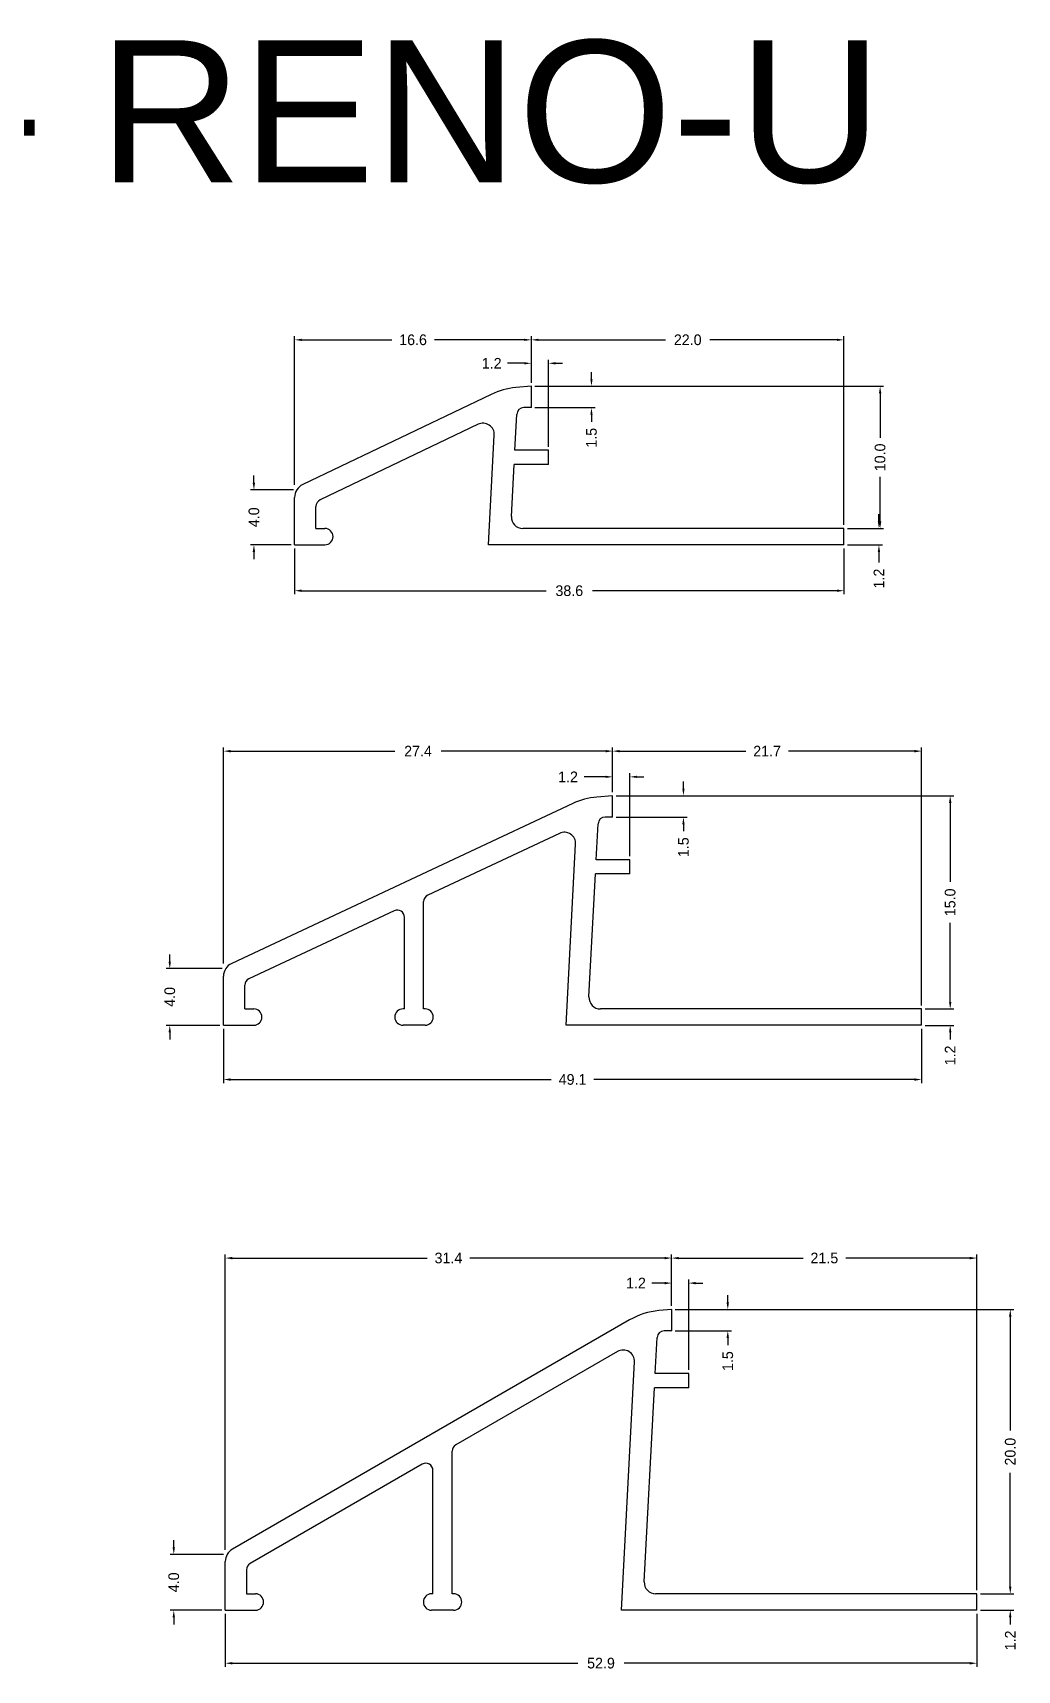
# Model space of a CAD drawing. Extents: x -11 to 128, y 38 to 154.
# Drawn here: x 58.7 to 128, y 38.5 to 153.7 of the extents above; entities that cross this region are included whole.
import ezdxf

# ---------------------------------------------------------------- set-up
doc = ezdxf.new("R2010")
doc.units = 0
doc.header["$MEASUREMENT"] = 0
for name, color, linetype in [('DETAIL', 7, 'CONTINUOUS'), ('SCHLUTER-RENO-U-100', 7, 'CONTINUOUS'), ('SCHLUTER-RENO-U-150', 7, 'CONTINUOUS'), ('SCHLUTER-RENO-U-200', 7, 'CONTINUOUS'), ('TEXT', 7, 'CONTINUOUS')]:
    doc.layers.add(name, color=color, linetype=linetype)
doc.styles.add('STYLE1', font='ARIAL.TTF')
doc.dimstyles.get("Standard").update_dxf_attribs({"dimtxt": 0.18, "dimasz": 0.18, "dimexe": 0.18, "dimexo": 0.0625, "dimgap": 0.09, "dimtad": 0, "dimtih": 1, "dimtoh": 1, "dimdec": 4, "dimzin": 0, "dimdsep": 46, "dimtxsty": 'Standard', "dimcen": 0.09, "dimadec": 0, "dimazin": 0, "dimtfac": 1, "dimtdec": 4, "dimtofl": 0, "dimtmove": 0, "dimatfit": 0, "dimfxl": 0, "dimtolj": 1, "dimtzin": 0, "dimarcsym": 0})

# ---------------------------------------------------------------- blocks, each defined once
blk = doc.blocks.new('*D5')
at = {"layer": 'DETAIL', "color": 0, "linetype": 'Continuous', "lineweight": -2}
for p, q in [((118.23, 119.31), (118.23, 119.81)), ((116.02, 118.81), (118.48, 118.81)), ((116.02, 117.66), (118.48, 117.66)), ((118.23, 117.16), (118.23, 116.41))]:
    blk.add_line(p, q, dxfattribs=at)
at = {"layer": 'DETAIL', "color": 0, "linetype": 'Continuous'}
for points in [[(118.15, 119.31), (118.31, 119.31), (118.23, 118.81)], [(118.15, 117.16), (118.31, 117.16), (118.23, 117.66)]]:
    blk.add_solid(points, dxfattribs=at)
at = {"layer": 'DETAIL', "color": 7, "linetype": 'Continuous', "insert": (118.23, 115.29), "char_height": 0.75, "attachment_point": 5, "rotation": 90}
blk.add_mtext('\\A1;1.2', dxfattribs=at)
blk = doc.blocks.new('*D6')
at = {"layer": 'DETAIL', "color": 0, "linetype": 'Continuous', "lineweight": -2}
for p, q in [((94.03, 128.81), (118.56, 128.81)), ((118.31, 128.31), (118.31, 125.19)), ((118.31, 119.31), (118.31, 122.44)), ((116.02, 118.81), (118.56, 118.81))]:
    blk.add_line(p, q, dxfattribs=at)
at = {"layer": 'DETAIL', "color": 0, "linetype": 'Continuous'}
for points in [[(118.23, 128.31), (118.4, 128.31), (118.31, 128.81)], [(118.23, 119.31), (118.4, 119.31), (118.31, 118.81)]]:
    blk.add_solid(points, dxfattribs=at)
at = {"layer": 'DETAIL', "color": 7, "linetype": 'Continuous', "insert": (118.31, 123.81), "char_height": 0.75, "attachment_point": 5, "rotation": 90}
blk.add_mtext('\\A1;10.0', dxfattribs=at)
blk = doc.blocks.new('*D7')
at = {"layer": 'DETAIL', "color": 0, "linetype": 'Continuous', "lineweight": -2}
for p, q in [((77.13, 117.41), (77.13, 114.18)), ((115.77, 117.41), (115.77, 114.18)), ((77.63, 114.43), (94.83, 114.43)), ((115.27, 114.43), (98.08, 114.43))]:
    blk.add_line(p, q, dxfattribs=at)
at = {"layer": 'DETAIL', "color": 0, "linetype": 'Continuous'}
for points in [[(77.63, 114.52), (77.63, 114.35), (77.13, 114.43)], [(115.27, 114.52), (115.27, 114.35), (115.77, 114.43)]]:
    blk.add_solid(points, dxfattribs=at)
at = {"layer": 'DETAIL', "color": 7, "linetype": 'Continuous', "insert": (96.45, 114.43), "char_height": 0.75, "attachment_point": 5}
blk.add_mtext('\\A1;38.6', dxfattribs=at)
blk = doc.blocks.new('*D8')
at = {"layer": 'DETAIL', "color": 0, "linetype": 'Continuous', "lineweight": -2}
for p, q in [((93.28, 130.43), (92.11, 130.43)), ((93.78, 129.06), (93.78, 130.68)), ((94.98, 124.56), (94.98, 130.68)), ((95.48, 130.43), (95.98, 130.43))]:
    blk.add_line(p, q, dxfattribs=at)
at = {"layer": 'DETAIL', "color": 0, "linetype": 'Continuous'}
for points in [[(93.28, 130.51), (93.28, 130.35), (93.78, 130.43)], [(95.48, 130.51), (95.48, 130.35), (94.98, 130.43)]]:
    blk.add_solid(points, dxfattribs=at)
at = {"layer": 'DETAIL', "color": 7, "linetype": 'Continuous', "insert": (90.99, 130.43), "char_height": 0.75, "attachment_point": 5}
blk.add_mtext('\\A1;1.2', dxfattribs=at)
blk = doc.blocks.new('*D9')
at = {"layer": 'DETAIL', "color": 0, "linetype": 'Continuous', "lineweight": -2}
for p, q in [((98.01, 129.31), (98.01, 129.81)), ((94.03, 128.81), (98.26, 128.81)), ((94.03, 127.31), (98.26, 127.31)), ((98.01, 126.81), (98.01, 126.31))]:
    blk.add_line(p, q, dxfattribs=at)
at = {"layer": 'DETAIL', "color": 0, "linetype": 'Continuous'}
for points in [[(97.93, 129.31), (98.09, 129.31), (98.01, 128.81)], [(97.93, 126.81), (98.09, 126.81), (98.01, 127.31)]]:
    blk.add_solid(points, dxfattribs=at)
at = {"layer": 'DETAIL', "color": 7, "linetype": 'Continuous', "insert": (98.01, 125.19), "char_height": 0.75, "attachment_point": 5, "rotation": 90}
blk.add_mtext('\\A1;1.5', dxfattribs=at)
blk = doc.blocks.new('*D15')
at = {"layer": 'DETAIL', "color": 0, "linetype": 'Continuous', "lineweight": -2}
for p, q in [((99.75, 100.01), (123.49, 100.01)), ((123.24, 99.51), (123.24, 93.95)), ((123.24, 85.51), (123.24, 91.08)), ((121.48, 85.01), (123.49, 85.01))]:
    blk.add_line(p, q, dxfattribs=at)
at = {"layer": 'DETAIL', "color": 0, "linetype": 'Continuous'}
for points in [[(123.16, 99.51), (123.33, 99.51), (123.24, 100.01)], [(123.16, 85.51), (123.33, 85.51), (123.24, 85.01)]]:
    blk.add_solid(points, dxfattribs=at)
at = {"layer": 'DETAIL', "color": 7, "linetype": 'Continuous', "insert": (123.24, 92.51), "char_height": 0.75, "attachment_point": 5, "rotation": 90}
blk.add_mtext('\\A1;15.0', dxfattribs=at)
blk = doc.blocks.new('*D16')
at = {"layer": 'DETAIL', "color": 0, "linetype": 'Continuous', "lineweight": -2}
for p, q in [((123.24, 85.51), (123.24, 86.01)), ((121.48, 85.01), (123.49, 85.01)), ((121.48, 83.86), (123.49, 83.86)), ((123.24, 83.36), (123.24, 82.86))]:
    blk.add_line(p, q, dxfattribs=at)
at = {"layer": 'DETAIL', "color": 0, "linetype": 'Continuous'}
for points in [[(123.16, 85.51), (123.33, 85.51), (123.24, 85.01)], [(123.16, 83.36), (123.33, 83.36), (123.24, 83.86)]]:
    blk.add_solid(points, dxfattribs=at)
at = {"layer": 'DETAIL', "color": 7, "linetype": 'Continuous', "insert": (123.24, 81.74), "char_height": 0.75, "attachment_point": 5, "rotation": 90}
blk.add_mtext('\\A1;1.2', dxfattribs=at)
blk = doc.blocks.new('*D17')
at = {"layer": 'DETAIL', "color": 0, "linetype": 'Continuous', "lineweight": -2}
for p, q in [((72.13, 83.61), (72.13, 79.8)), ((121.23, 83.61), (121.23, 79.8)), ((72.63, 80.05), (95.18, 80.05)), ((120.73, 80.05), (98.18, 80.05))]:
    blk.add_line(p, q, dxfattribs=at)
at = {"layer": 'DETAIL', "color": 0, "linetype": 'Continuous'}
for points in [[(72.63, 80.13), (72.63, 79.96), (72.13, 80.05)], [(120.73, 80.13), (120.73, 79.96), (121.23, 80.05)]]:
    blk.add_solid(points, dxfattribs=at)
at = {"layer": 'DETAIL', "color": 7, "linetype": 'Continuous', "insert": (96.68, 80.05), "char_height": 0.75, "attachment_point": 5}
blk.add_mtext('\\A1;49.1', dxfattribs=at)
blk = doc.blocks.new('*D18')
at = {"layer": 'DETAIL', "color": 0, "linetype": 'Continuous', "lineweight": -2}
for p, q in [((99.5, 100.26), (99.5, 101.59)), ((100.7, 95.76), (100.7, 101.59)), ((99, 101.34), (97.49, 101.34)), ((101.2, 101.34), (101.7, 101.34))]:
    blk.add_line(p, q, dxfattribs=at)
at = {"layer": 'DETAIL', "color": 0, "linetype": 'Continuous'}
for points in [[(99, 101.42), (99, 101.26), (99.5, 101.34)], [(101.2, 101.42), (101.2, 101.26), (100.7, 101.34)]]:
    blk.add_solid(points, dxfattribs=at)
at = {"layer": 'DETAIL', "color": 7, "linetype": 'Continuous', "insert": (96.36, 101.34), "char_height": 0.75, "attachment_point": 5}
blk.add_mtext('\\A1;1.2', dxfattribs=at)
blk = doc.blocks.new('*D19')
at = {"layer": 'DETAIL', "color": 0, "linetype": 'Continuous', "lineweight": -2}
for p, q in [((104.48, 100.51), (104.48, 101.01)), ((99.75, 100.01), (104.73, 100.01)), ((99.75, 98.51), (104.73, 98.51)), ((104.48, 98.01), (104.48, 97.51))]:
    blk.add_line(p, q, dxfattribs=at)
at = {"layer": 'DETAIL', "color": 0, "linetype": 'Continuous'}
for points in [[(104.4, 100.51), (104.56, 100.51), (104.48, 100.01)], [(104.4, 98.01), (104.56, 98.01), (104.48, 98.51)]]:
    blk.add_solid(points, dxfattribs=at)
at = {"layer": 'DETAIL', "color": 7, "linetype": 'Continuous', "insert": (104.48, 96.39), "char_height": 0.75, "attachment_point": 5, "rotation": 90}
blk.add_mtext('\\A1;1.5', dxfattribs=at)
blk = doc.blocks.new('*D25')
at = {"layer": 'DETAIL', "color": 0, "linetype": 'Continuous', "lineweight": -2}
for p, q in [((72.25, 42.47), (72.25, 38.74)), ((125.12, 42.47), (125.12, 38.74)), ((72.75, 38.99), (97.06, 38.99)), ((124.62, 38.99), (100.31, 38.99))]:
    blk.add_line(p, q, dxfattribs=at)
at = {"layer": 'DETAIL', "color": 0, "linetype": 'Continuous'}
for points in [[(72.75, 39.07), (72.75, 38.9), (72.25, 38.99)], [(124.62, 39.07), (124.62, 38.9), (125.12, 38.99)]]:
    blk.add_solid(points, dxfattribs=at)
at = {"layer": 'DETAIL', "color": 7, "linetype": 'Continuous', "insert": (98.68, 38.99), "char_height": 0.75, "attachment_point": 5}
blk.add_mtext('\\A1;52.9', dxfattribs=at)
blk = doc.blocks.new('*D26')
at = {"layer": 'DETAIL', "color": 0, "linetype": 'Continuous', "lineweight": -2}
for p, q in [((103.9, 63.87), (127.72, 63.87)), ((127.47, 63.37), (127.47, 55.37)), ((127.47, 44.37), (127.47, 52.37)), ((125.37, 43.87), (127.72, 43.87))]:
    blk.add_line(p, q, dxfattribs=at)
at = {"layer": 'DETAIL', "color": 0, "linetype": 'Continuous'}
for points in [[(127.38, 63.37), (127.55, 63.37), (127.47, 63.87)], [(127.38, 44.37), (127.55, 44.37), (127.47, 43.87)]]:
    blk.add_solid(points, dxfattribs=at)
at = {"layer": 'DETAIL', "color": 7, "linetype": 'Continuous', "insert": (127.47, 53.87), "char_height": 0.75, "attachment_point": 5, "rotation": 90}
blk.add_mtext('\\A1;20.0', dxfattribs=at)
blk = doc.blocks.new('*D27')
at = {"layer": 'DETAIL', "color": 0, "linetype": 'Continuous', "lineweight": -2}
for p, q in [((125.37, 43.87), (127.72, 43.87)), ((127.47, 44.37), (127.47, 44.87)), ((125.37, 42.72), (127.72, 42.72)), ((127.47, 42.22), (127.47, 41.72))]:
    blk.add_line(p, q, dxfattribs=at)
at = {"layer": 'DETAIL', "color": 0, "linetype": 'Continuous'}
for points in [[(127.38, 44.37), (127.55, 44.37), (127.47, 43.87)], [(127.38, 42.22), (127.55, 42.22), (127.47, 42.72)]]:
    blk.add_solid(points, dxfattribs=at)
at = {"layer": 'DETAIL', "color": 7, "linetype": 'Continuous', "insert": (127.47, 40.59), "char_height": 0.75, "attachment_point": 5, "rotation": 90}
blk.add_mtext('\\A1;1.2', dxfattribs=at)
blk = doc.blocks.new('*D28')
at = {"layer": 'DETAIL', "color": 0, "linetype": 'Continuous', "lineweight": -2}
for p, q in [((107.6, 64.37), (107.6, 64.87)), ((103.9, 63.87), (107.85, 63.87)), ((103.9, 62.37), (107.85, 62.37)), ((107.6, 61.87), (107.6, 61.37))]:
    blk.add_line(p, q, dxfattribs=at)
at = {"layer": 'DETAIL', "color": 0, "linetype": 'Continuous'}
for points in [[(107.51, 64.37), (107.68, 64.37), (107.6, 63.87)], [(107.51, 61.87), (107.68, 61.87), (107.6, 62.37)]]:
    blk.add_solid(points, dxfattribs=at)
at = {"layer": 'DETAIL', "color": 7, "linetype": 'Continuous', "insert": (107.6, 60.24), "char_height": 0.75, "attachment_point": 5, "rotation": 90}
blk.add_mtext('\\A1;1.5', dxfattribs=at)
blk = doc.blocks.new('*D29')
at = {"layer": 'DETAIL', "color": 0, "linetype": 'Continuous', "lineweight": -2}
for p, q in [((103.15, 65.73), (102.26, 65.73)), ((103.65, 64.12), (103.65, 65.98)), ((104.85, 59.62), (104.85, 65.98)), ((105.35, 65.73), (105.85, 65.73))]:
    blk.add_line(p, q, dxfattribs=at)
at = {"layer": 'DETAIL', "color": 0, "linetype": 'Continuous'}
for points in [[(103.15, 65.81), (103.15, 65.64), (103.65, 65.73)], [(105.35, 65.81), (105.35, 65.64), (104.85, 65.73)]]:
    blk.add_solid(points, dxfattribs=at)
at = {"layer": 'DETAIL', "color": 7, "linetype": 'Continuous', "insert": (101.14, 65.73), "char_height": 0.75, "attachment_point": 5}
blk.add_mtext('\\A1;1.2', dxfattribs=at)
blk = doc.blocks.new('*D31')
at = {"layer": 'DETAIL', "color": 0, "linetype": 'Continuous', "lineweight": -2}
for p, q in [((77.13, 121.87), (77.13, 132.33)), ((77.63, 132.08), (83.96, 132.08)), ((93.28, 132.08), (86.96, 132.08)), ((93.78, 129.06), (93.78, 132.33))]:
    blk.add_line(p, q, dxfattribs=at)
at = {"layer": 'DETAIL', "color": 0, "linetype": 'Continuous'}
for points in [[(77.63, 132.16), (77.63, 132), (77.13, 132.08)], [(93.28, 132.16), (93.28, 132), (93.78, 132.08)]]:
    blk.add_solid(points, dxfattribs=at)
at = {"layer": 'DETAIL', "color": 7, "linetype": 'Continuous', "insert": (85.46, 132.08), "char_height": 0.75, "attachment_point": 5}
blk.add_mtext('\\A1;16.6', dxfattribs=at)
blk = doc.blocks.new('*D33')
at = {"layer": 'DETAIL', "color": 0, "linetype": 'Continuous', "lineweight": -2}
for p, q in [((72.13, 88.2), (72.13, 103.4)), ((72.63, 103.15), (84.19, 103.15)), ((99, 103.15), (87.44, 103.15)), ((99.5, 100.26), (99.5, 103.4))]:
    blk.add_line(p, q, dxfattribs=at)
at = {"layer": 'DETAIL', "color": 0, "linetype": 'Continuous'}
for points in [[(72.63, 103.23), (72.63, 103.06), (72.13, 103.15)], [(99, 103.23), (99, 103.06), (99.5, 103.15)]]:
    blk.add_solid(points, dxfattribs=at)
at = {"layer": 'DETAIL', "color": 7, "linetype": 'Continuous', "insert": (85.81, 103.15), "char_height": 0.75, "attachment_point": 5}
blk.add_mtext('\\A1;27.4', dxfattribs=at)
blk = doc.blocks.new('*D35')
at = {"layer": 'DETAIL', "color": 0, "linetype": 'Continuous', "lineweight": -2}
for p, q in [((72.25, 46.97), (72.25, 67.74)), ((72.75, 67.49), (86.45, 67.49)), ((103.15, 67.49), (89.45, 67.49)), ((103.65, 64.12), (103.65, 67.74))]:
    blk.add_line(p, q, dxfattribs=at)
at = {"layer": 'DETAIL', "color": 0, "linetype": 'Continuous'}
for points in [[(72.75, 67.57), (72.75, 67.4), (72.25, 67.49)], [(103.15, 67.57), (103.15, 67.4), (103.65, 67.49)]]:
    blk.add_solid(points, dxfattribs=at)
at = {"layer": 'DETAIL', "color": 7, "linetype": 'Continuous', "insert": (87.95, 67.49), "char_height": 0.75, "attachment_point": 5}
blk.add_mtext('\\A1;31.4', dxfattribs=at)
blk = doc.blocks.new('*D38')
at = {"layer": 'TEXT', "color": 0, "linetype": 'Continuous', "lineweight": -2}
for p, q in [((93.78, 129.06), (93.78, 132.33)), ((94.28, 132.08), (103.21, 132.08)), ((115.27, 132.08), (106.34, 132.08)), ((115.77, 119.06), (115.77, 132.33))]:
    blk.add_line(p, q, dxfattribs=at)
at = {"layer": 'TEXT', "color": 0, "linetype": 'Continuous'}
for points in [[(94.28, 132.16), (94.28, 132), (93.78, 132.08)], [(115.27, 132.16), (115.27, 132), (115.77, 132.08)]]:
    blk.add_solid(points, dxfattribs=at)
at = {"layer": 'TEXT', "color": 7, "linetype": 'Continuous', "insert": (104.78, 132.08), "char_height": 0.75, "attachment_point": 5}
blk.add_mtext('\\A1;22.0', dxfattribs=at)
blk = doc.blocks.new('*D39')
at = {"layer": 'TEXT', "color": 0, "linetype": 'Continuous', "lineweight": -2}
for p, q in [((74.27, 122.03), (74.27, 122.53)), ((77.04, 121.53), (74.02, 121.53)), ((76.88, 117.66), (74.02, 117.66)), ((74.27, 117.16), (74.27, 116.66))]:
    blk.add_line(p, q, dxfattribs=at)
at = {"layer": 'TEXT', "color": 0, "linetype": 'Continuous'}
for points in [[(74.18, 122.03), (74.35, 122.03), (74.27, 121.53)], [(74.18, 117.16), (74.35, 117.16), (74.27, 117.66)]]:
    blk.add_solid(points, dxfattribs=at)
at = {"layer": 'TEXT', "color": 7, "linetype": 'Continuous', "insert": (74.27, 119.6), "char_height": 0.75, "attachment_point": 5, "rotation": 90}
blk.add_mtext('\\A1;4.0', dxfattribs=at)
blk = doc.blocks.new('*D42')
at = {"layer": 'TEXT', "color": 0, "linetype": 'Continuous', "lineweight": -2}
for p, q in [((99.5, 100.26), (99.5, 103.4)), ((100, 103.15), (108.86, 103.15)), ((120.73, 103.15), (111.86, 103.15)), ((121.23, 85.26), (121.23, 103.4))]:
    blk.add_line(p, q, dxfattribs=at)
at = {"layer": 'TEXT', "color": 0, "linetype": 'Continuous'}
for points in [[(100, 103.23), (100, 103.06), (99.5, 103.15)], [(120.73, 103.23), (120.73, 103.06), (121.23, 103.15)]]:
    blk.add_solid(points, dxfattribs=at)
at = {"layer": 'TEXT', "color": 7, "linetype": 'Continuous', "insert": (110.36, 103.15), "char_height": 0.75, "attachment_point": 5}
blk.add_mtext('\\A1;21.7', dxfattribs=at)
blk = doc.blocks.new('*D43')
at = {"layer": 'TEXT', "color": 0, "linetype": 'Continuous', "lineweight": -2}
for p, q in [((68.35, 88.35), (68.35, 88.85)), ((72.03, 87.85), (68.1, 87.85)), ((71.88, 83.86), (68.1, 83.86)), ((68.35, 83.36), (68.35, 82.86))]:
    blk.add_line(p, q, dxfattribs=at)
at = {"layer": 'TEXT', "color": 0, "linetype": 'Continuous'}
for points in [[(68.26, 88.35), (68.43, 88.35), (68.35, 87.85)], [(68.26, 83.36), (68.43, 83.36), (68.35, 83.86)]]:
    blk.add_solid(points, dxfattribs=at)
at = {"layer": 'TEXT', "color": 7, "linetype": 'Continuous', "insert": (68.35, 85.86), "char_height": 0.75, "attachment_point": 5, "rotation": 90}
blk.add_mtext('\\A1;4.0', dxfattribs=at)
blk = doc.blocks.new('*D46')
at = {"layer": 'TEXT', "color": 0, "linetype": 'Continuous', "lineweight": -2}
for p, q in [((103.65, 64.12), (103.65, 67.74)), ((104.15, 67.49), (112.89, 67.49)), ((124.62, 67.49), (115.89, 67.49)), ((125.12, 44.12), (125.12, 67.74))]:
    blk.add_line(p, q, dxfattribs=at)
at = {"layer": 'TEXT', "color": 0, "linetype": 'Continuous'}
for points in [[(104.15, 67.57), (104.15, 67.4), (103.65, 67.49)], [(124.62, 67.57), (124.62, 67.4), (125.12, 67.49)]]:
    blk.add_solid(points, dxfattribs=at)
at = {"layer": 'TEXT', "color": 7, "linetype": 'Continuous', "insert": (114.39, 67.49), "char_height": 0.75, "attachment_point": 5}
blk.add_mtext('\\A1;21.5', dxfattribs=at)
blk = doc.blocks.new('*D47')
at = {"layer": 'TEXT', "color": 0, "linetype": 'Continuous', "lineweight": -2}
for p, q in [((68.63, 47.14), (68.63, 47.64)), ((72.13, 46.64), (68.38, 46.64)), ((72, 42.72), (68.38, 42.72)), ((68.63, 42.22), (68.63, 41.72))]:
    blk.add_line(p, q, dxfattribs=at)
at = {"layer": 'TEXT', "color": 0, "linetype": 'Continuous'}
for points in [[(68.55, 47.14), (68.71, 47.14), (68.63, 46.64)], [(68.55, 42.22), (68.71, 42.22), (68.63, 42.72)]]:
    blk.add_solid(points, dxfattribs=at)
at = {"layer": 'TEXT', "color": 7, "linetype": 'Continuous', "insert": (68.63, 44.68), "char_height": 0.75, "attachment_point": 5, "rotation": 90}
blk.add_mtext('\\A1;4.0', dxfattribs=at)

msp = doc.modelspace()

# ---------------------------------------------------------------- linework, layer by layer
at = {"layer": 'SCHLUTER-RENO-U-100', "color": 7, "linetype": 'Continuous'}
for p, q in [((90.96184, 128.24636), (77.69979, 121.89624)), ((93.78082, 128.81349), (92.68539, 128.71765)), ((93.78082, 127.31349), (93.78082, 128.81349)), ((92.62222, 124.31349), (92.75461, 126.83965)), ((93.78082, 127.31349), (93.25393, 127.31349)), ((90.03136, 126.13775), (78.91572, 120.81536)), ((90.77165, 117.66349), (91.17576, 125.37433)), ((92.3781, 119.65535), (92.56981, 123.31349)), ((94.98082, 123.31349), (92.56981, 123.31349)), ((94.98082, 124.31349), (92.62222, 124.31349)), ((94.98082, 123.31349), (94.98082, 124.31349)), ((77.13165, 117.66349), (77.13165, 120.9943)), ((78.63165, 118.81349), (78.63165, 120.3644)), ((78.63165, 118.81349), (79.25665, 118.81349)), ((115.77165, 118.81349), (93.177, 118.81349)), ((115.77165, 117.66349), (115.77165, 118.81349)), ((77.13165, 117.66349), (79.25665, 117.66349)), ((115.77165, 117.66349), (90.77165, 117.66349))]:
    msp.add_line(p, q, dxfattribs=at)
for centre, radius, start, end in [((93.12116, 123.73667), 5, 95, 115.5860023), ((93.25393, 126.81349), 0.5, 90, 177), ((90.37686, 125.4162), 0.8, 357, 115.5860023), ((78.13165, 120.9943), 1, 115.5860023, 180), ((79.13165, 120.3644), 0.5, 115.5860023, 180), ((79.25665, 118.23849), 0.575, 0, 90), ((93.177, 119.61349), 0.8, 177, 270), ((79.25665, 118.23849), 0.575, 270, 0)]:
    msp.add_arc(centre, radius, start, end, dxfattribs=at)
at = {"layer": 'SCHLUTER-RENO-U-150', "color": 7, "linetype": 'Continuous'}
for p, q in [((96.69653, 99.46228), (72.70383, 88.21652)), ((99.49944, 100.01359), (98.3828, 99.9159)), ((99.49944, 98.51359), (99.49944, 100.01359)), ((98.34085, 95.51359), (98.47324, 98.03976)), ((99.49944, 98.51359), (98.97255, 98.51359)), ((95.75725, 97.36542), (86.49105, 93.02221)), ((96.22824, 83.86359), (96.89568, 96.59918)), ((97.83469, 85.85546), (98.28844, 94.51359)), ((100.69944, 94.51359), (98.28844, 94.51359)), ((100.69944, 95.51359), (98.34085, 95.51359)), ((100.69944, 94.51359), (100.69944, 95.51359)), ((86.20326, 85.01359), (86.20326, 92.56948)), ((84.14105, 91.92073), (73.91603, 87.1281)), ((84.85326, 85.01359), (84.85326, 91.46799)), ((72.12824, 83.86359), (72.12824, 87.31105)), ((73.62824, 85.01359), (73.62824, 86.67537)), ((73.62824, 85.01359), (74.25324, 85.01359)), ((84.85326, 85.01359), (84.75326, 85.01359)), ((86.30326, 85.01359), (86.20326, 85.01359)), ((121.22824, 85.01359), (98.63359, 85.01359)), ((121.22824, 83.86359), (121.22824, 85.01359)), ((72.12824, 83.86359), (74.25324, 83.86359)), ((86.30326, 83.86359), (84.75326, 83.86359)), ((121.22824, 83.86359), (96.22824, 83.86359))]:
    msp.add_line(p, q, dxfattribs=at)
for centre, radius, start, end in [((98.81858, 94.93492), 5, 95, 115.1132245), ((98.97255, 98.01359), 0.5, 90, 177), ((96.09678, 96.64105), 0.8, 357, 115.1132245), ((86.70326, 92.56948), 0.5, 115.1132245, 180), ((84.35326, 91.46799), 0.5, 0, 115.1132245), ((73.12824, 87.31105), 1, 115.1132245, 180), ((74.12824, 86.67537), 0.5, 115.1132245, 180), ((98.63359, 85.81359), 0.8, 177, 270), ((74.25324, 84.43859), 0.575, 360, 90), ((74.25324, 84.43859), 0.575, 270, 360), ((84.75326, 84.43859), 0.575, 90, 180), ((84.75326, 84.43859), 0.575, 180, 270), ((86.30326, 84.43859), 0.575, 360, 90), ((86.30326, 84.43859), 0.575, 270, 360)]:
    msp.add_arc(centre, radius, start, end, dxfattribs=at)
at = {"layer": 'SCHLUTER-RENO-U-200', "color": 7, "linetype": 'Continuous'}
for p, q in [((103.65191, 63.86977), (102.75616, 63.79141)), ((103.65191, 62.36977), (103.65191, 63.86977)), ((100.69194, 63.14056), (72.7503, 47.00845)), ((103.65191, 62.36977), (103.12502, 62.36977)), ((102.49331, 59.36977), (102.6257, 61.89594)), ((99.83475, 60.91361), (88.4595, 54.34611)), ((100.11866, 42.71977), (101.03366, 60.17892)), ((104.85191, 59.36977), (102.49331, 59.36977)), ((104.85191, 58.36977), (104.85191, 59.36977)), ((101.72511, 44.71164), (102.4409, 58.36977)), ((104.85191, 58.36977), (102.4409, 58.36977)), ((86.1095, 52.98934), (74.0003, 45.99809)), ((88.2095, 43.86977), (88.2095, 53.9131)), ((86.8595, 43.86977), (86.8595, 52.55632)), ((72.2503, 42.71977), (72.2503, 46.14242)), ((73.7503, 45.56507), (73.7503, 43.86977)), ((73.7503, 43.86977), (74.3753, 43.86977)), ((86.8595, 43.86977), (86.7595, 43.86977)), ((88.3095, 43.86977), (88.2095, 43.86977)), ((125.11868, 43.86977), (102.52401, 43.86977)), ((125.11868, 42.71977), (125.11868, 43.86977)), ((72.2503, 42.71977), (74.3753, 42.71977)), ((88.3095, 42.71977), (86.7595, 42.71977)), ((125.11868, 42.71977), (100.11866, 42.71977))]:
    msp.add_line(p, q, dxfattribs=at)
for centre, radius, start, end in [((103.19194, 58.81043), 5, 95, 120), ((103.12502, 61.86977), 0.5, 90, 177), ((100.23475, 60.22079), 0.8, 357, 120), ((88.7095, 53.9131), 0.5, 120, 180), ((86.3595, 52.55632), 0.5, 360, 120), ((73.2503, 46.14242), 1, 120, 180), ((74.2503, 45.56507), 0.5, 120, 180), ((74.3753, 43.29477), 0.575, 360, 90), ((86.7595, 43.29477), 0.575, 90, 180), ((88.3095, 43.29477), 0.575, 360, 90), ((102.52401, 44.66977), 0.8, 177, 270), ((74.3753, 43.29477), 0.575, 270, 360), ((86.7595, 43.29477), 0.575, 180, 270), ((88.3095, 43.29477), 0.575, 270, 360)]:
    msp.add_arc(centre, radius, start, end, dxfattribs=at)

# ---------------------------------------------------------------- texts
at = {"layer": 'TEXT', "color": 7, "linetype": 'Continuous', "style": 'STYLE1'}
msp.add_text('Schluter  - RENO-U', height=10, dxfattribs=at).set_placement((-4.19438, 143.14965))

# ---------------------------------------------------------------- dimensions: what is measured, and where the dimension line sits
at = {"layer": 'DETAIL', "color": 7, "linetype": 'Continuous'}
for base, p1, p2, text, override, picture, middle in [((77.13165, 132.0805), (93.78082, 128.81349), (77.13165, 121.6242), '16.6', {"dimtxt": 0.75, "dimasz": 0.5, "dimexe": 0.25, "dimexo": 0.25, "dimgap": 0.5, "dimtih": 0, "dimtoh": 0, "dimdec": 2, "dimzin": 8, "dimclrt": 7, "dimatfit": 3}, '*D31', (85.45623, 132.0805)), ((77.13165, 114.43268), (115.77165, 117.66349), (77.13165, 117.66349), '38.6', {"dimtxt": 0.75, "dimasz": 0.5, "dimexe": 0.25, "dimexo": 0.25, "dimgap": 0.5, "dimtih": 0, "dimtoh": 0, "dimzin": 8, "dimclrt": 7, "dimatfit": 3}, '*D7', (96.45165, 114.43268)), ((72.12824, 103.14722), (99.49944, 100.01359), (72.12824, 87.94673), '27.4', {"dimtxt": 0.75, "dimasz": 0.5, "dimexe": 0.25, "dimexo": 0.25, "dimgap": 0.5, "dimtih": 0, "dimtoh": 0, "dimdec": 2, "dimzin": 8, "dimclrt": 7, "dimatfit": 3}, '*D33', (85.81384, 103.14722)), ((125.11868, 38.98651), (72.2503, 42.71977), (125.11868, 42.71977), '52.9', {"dimtxt": 0.75, "dimasz": 0.5, "dimexe": 0.25, "dimexo": 0.25, "dimgap": 0.5, "dimtih": 0, "dimtoh": 0, "dimdec": 2, "dimzin": 8, "dimclrt": 7, "dimatfit": 3}, '*D25', (98.68449, 38.98651))]:
    dim = msp.add_linear_dim(base=base, p1=p1, p2=p2, text=text, dimstyle='Standard', override=override, dxfattribs=at)
    dim.commit()
    dim.dimension.update_dxf_attribs({"geometry": picture, "text_midpoint": middle})
for base, p1, p2, picture, middle in [((94.98082, 130.43094), (93.78082, 128.81349), (94.98082, 124.31349), '*D8', (90.98933, 130.43094)), ((100.69944, 101.34103), (99.49944, 100.01359), (100.69944, 95.51359), '*D18', (96.36445, 101.34103)), ((104.85191, 65.72643), (103.65191, 63.86977), (104.85191, 59.36977), '*D29', (101.13769, 65.72643))]:
    dim = msp.add_linear_dim(base=base, p1=p1, p2=p2, dimstyle='Standard', override={"dimtxt": 0.75, "dimasz": 0.5, "dimexe": 0.25, "dimexo": 0.25, "dimgap": 0.5, "dimtih": 0, "dimtoh": 0, "dimzin": 8, "dimclrt": 7, "dimatfit": 3}, dxfattribs=at)
    dim.commit()
    dim.dimension.update_dxf_attribs({"geometry": picture, "text_midpoint": middle, "dimtype": 160})
for base, p1, p2, picture, middle in [((98.01088, 128.81349), (93.78082, 127.31349), (93.78082, 128.81349), '*D9', (98.01088, 125.18849)), ((104.48091, 100.01359), (99.49944, 98.51359), (99.49944, 100.01359), '*D19', (104.48091, 96.38859)), ((107.59556, 63.86977), (103.65191, 62.36977), (103.65191, 63.86977), '*D28', (107.59556, 60.24477))]:
    dim = msp.add_linear_dim(base=base, p1=p1, p2=p2, angle=90, dimstyle='Standard', override={"dimtxt": 0.75, "dimasz": 0.5, "dimexe": 0.25, "dimexo": 0.25, "dimgap": 0.5, "dimtih": 0, "dimtoh": 0, "dimzin": 8, "dimclrt": 7, "dimatfit": 3}, dxfattribs=at)
    dim.commit()
    dim.dimension.update_dxf_attribs({"geometry": picture, "text_midpoint": middle, "dimtype": 160})
for base, p1, p2, text, picture, middle in [((118.31398, 118.81349), (93.78082, 128.81349), (115.77165, 118.81349), '10.0', '*D6', (118.31398, 123.81349)), ((123.24285, 100.01359), (121.22824, 85.01359), (99.49944, 100.01359), '15.0', '*D15', (123.24285, 92.51359)), ((123.24285, 83.86359), (121.22824, 85.01359), (121.22824, 83.86359), '1.2', '*D16', (123.24285, 81.73859)), ((127.4664, 63.86977), (125.11868, 43.86977), (103.65191, 63.86977), '20.0', '*D26', (127.4664, 53.86977)), ((127.4664, 42.71977), (125.11868, 43.86977), (125.11868, 42.71977), '1.2', '*D27', (127.4664, 40.59477))]:
    dim = msp.add_linear_dim(base=base, p1=p1, p2=p2, angle=90, text=text, dimstyle='Standard', override={"dimtxt": 0.75, "dimasz": 0.5, "dimexe": 0.25, "dimexo": 0.25, "dimgap": 0.5, "dimtih": 0, "dimtoh": 0, "dimzin": 8, "dimclrt": 7, "dimatfit": 3}, dxfattribs=at)
    dim.commit()
    dim.dimension.update_dxf_attribs({"geometry": picture, "text_midpoint": middle})
dim = msp.add_linear_dim(base=(118.23065, 118.81349), p1=(115.77165, 117.66349), p2=(115.77165, 118.81349), angle=90, text='1.2', dimstyle='Standard', override={"dimtxt": 0.75, "dimasz": 0.5, "dimexe": 0.25, "dimexo": 0.25, "dimgap": 0.5, "dimtih": 0, "dimtoh": 0, "dimzin": 8, "dimclrt": 7, "dimatfit": 3}, dxfattribs=at)
dim.commit()
dim.dimension.update_dxf_attribs({"geometry": '*D5', "text_midpoint": (118.23065, 115.28849), "dimtype": 160})
for base, p1, p2, override, picture, middle in [((121.22824, 80.047), (72.12824, 83.86359), (121.22824, 83.86359), {"dimtxt": 0.75, "dimasz": 0.5, "dimexe": 0.25, "dimexo": 0.25, "dimgap": 0.5, "dimtih": 0, "dimtoh": 0, "dimzin": 8, "dimclrt": 7, "dimatfit": 3}, '*D17', (96.67824, 80.047)), ((72.2503, 67.48752), (103.65191, 63.86977), (72.2503, 46.71977), {"dimtxt": 0.75, "dimasz": 0.5, "dimexe": 0.25, "dimexo": 0.25, "dimgap": 0.5, "dimtih": 0, "dimtoh": 0, "dimdec": 2, "dimzin": 8, "dimclrt": 7, "dimatfit": 3}, '*D35', (87.9511, 67.48752))]:
    dim = msp.add_linear_dim(base=base, p1=p1, p2=p2, dimstyle='Standard', override=override, dxfattribs=at)
    dim.commit()
    dim.dimension.update_dxf_attribs({"geometry": picture, "text_midpoint": middle})
at = {"layer": 'TEXT', "color": 7, "linetype": 'Continuous'}
for base, p1, p2, text, picture, middle in [((93.78082, 132.0805), (115.77165, 118.81349), (93.78082, 128.81349), '22.0', '*D38', (104.77623, 132.0805)), ((99.49944, 103.14722), (121.22824, 85.01359), (99.49944, 100.01359), '21.7', '*D42', (110.36384, 103.14722)), ((103.65191, 67.48752), (125.11868, 43.86977), (103.65191, 63.86977), '21.5', '*D46', (114.38529, 67.48752))]:
    dim = msp.add_linear_dim(base=base, p1=p1, p2=p2, text=text, dimstyle='Standard', override={"dimtxt": 0.75, "dimasz": 0.5, "dimexe": 0.25, "dimexo": 0.25, "dimgap": 0.5, "dimtih": 0, "dimtoh": 0, "dimdec": 2, "dimzin": 8, "dimclrt": 7, "dimatfit": 3}, dxfattribs=at)
    dim.commit()
    dim.dimension.update_dxf_attribs({"geometry": picture, "text_midpoint": middle})
for base, p1, p2, picture, middle in [((74.26683, 121.52728), (77.13165, 117.66349), (77.28552, 121.52728), '*D39', (74.26683, 119.59538)), ((68.34502, 87.84752), (72.12824, 83.86359), (72.28432, 87.84752), '*D43', (68.34502, 85.85555)), ((68.62837, 46.64242), (72.2503, 42.71977), (72.38428, 46.64242), '*D47', (68.62837, 44.6811))]:
    dim = msp.add_linear_dim(base=base, p1=p1, p2=p2, angle=90, text='4.0', dimstyle='Standard', override={"dimtxt": 0.75, "dimasz": 0.5, "dimexe": 0.25, "dimexo": 0.25, "dimgap": 0.5, "dimtih": 0, "dimtoh": 0, "dimdec": 2, "dimzin": 8, "dimclrt": 7, "dimatfit": 3}, dxfattribs=at)
    dim.commit()
    dim.dimension.update_dxf_attribs({"geometry": picture, "text_midpoint": middle})

doc.saveas('drawing.dxf')
